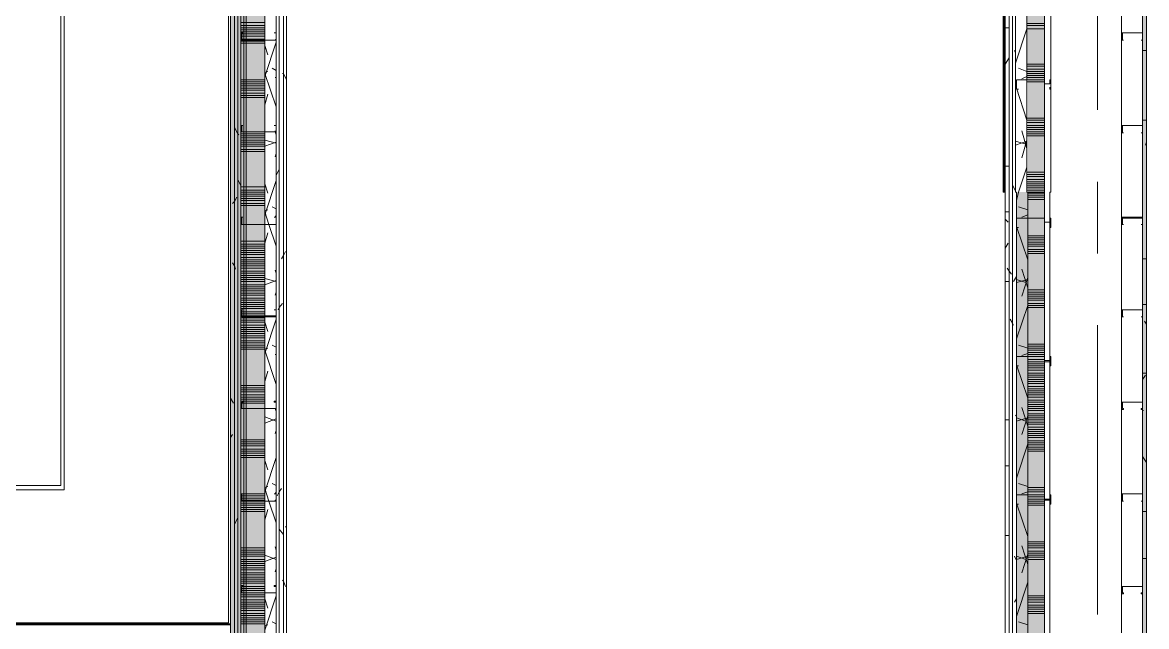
# Model space of a CAD drawing. Header units: metres. Extents: x 39 to 278, y -7 to 151.
# Drawn here: x 69.131 to 74.086, y 30.031 to 32.692 of the extents above; entities that cross this region are included whole.
import ezdxf

# ---------------------------------------------------------------- set-up
doc = ezdxf.new("R2010")
doc.units = ezdxf.units.M
doc.layers.add('HVAC - Ductos', color=5, linetype='Continuous', lineweight=50)
doc.layers.add('PDF_Geometry', color=7, linetype='Continuous', true_color=0xaaaaaa)
doc.layers.add('PDF_Solid Fills', color=7, linetype='Continuous', true_color=0xffffff)

msp = doc.modelspace()

# ---------------------------------------------------------------- hatches: boundary and pattern name
at = {"layer": 'PDF_Solid Fills', "lineweight": 0, "transparency": 33554559}
for points in [[(73.5636, 31.945), (73.6369, 31.945), (73.6369, 34.915), (73.559, 34.915), (73.559, 32.44), (73.5636, 32.44)], [(74.0677, 25.7482), (73.9761, 25.7482), (73.9761, 25.7299), (74.0861, 25.7299), (74.0861, 34.1908), (73.9807, 34.1908), (73.9807, 34.177), (74.0677, 34.177)], [(70.1215, 32.8571), (70.0939, 32.8571), (70.0939, 26.9124), (70.1994, 26.9124), (70.1994, 32.99), (70.0985, 32.99), (70.0939, 32.9854), (70.1215, 32.9808)], [(73.559, 28.1729), (73.5636, 31.945), (73.5131, 31.945), (73.5131, 27.9162), (73.5636, 27.9162), (73.5636, 28.1683)]]:
    msp.add_hatch(color=256, dxfattribs=at).paths.add_polyline_path(points)
h = msp.add_hatch(color=256, dxfattribs=at)
h.paths.add_polyline_path([(70.0481, 32.9808), (70.0665, 32.9808), (70.0665, 32.99), (70.0481, 32.99)])
h.paths.add_polyline_path([(70.0481, 26.9949), (70.0665, 26.9949), (70.0665, 32.825), (70.0481, 32.825)])
h = msp.add_hatch(color=256, dxfattribs=at)
h.paths.add_polyline_path([(70.0665, 32.9808), (70.0802, 32.9808), (70.0802, 32.99), (70.0665, 32.99)])
h.paths.add_polyline_path([(70.0802, 32.8387), (70.0665, 32.8387), (70.0665, 26.9811), (70.0802, 26.9811)])
h = msp.add_hatch(color=256, dxfattribs=at)
h.paths.add_polyline_path([(70.0939, 32.9808), (70.0939, 32.99), (70.0802, 32.99), (70.0802, 32.9808)])
h.paths.add_polyline_path([(70.0939, 32.8571), (70.0802, 32.8571), (70.0802, 26.9628), (70.0939, 26.9628)])
h = msp.add_hatch(color=256, dxfattribs=at)
h.paths.add_polyline_path([(73.5636, 28.1729), (73.6369, 28.1729), (73.6369, 31.945), (73.5636, 31.945)])
h.paths.add_polyline_path([(73.6369, 28.1683), (73.5636, 28.1683), (73.5636, 27.9162), (73.6369, 27.9162)])
h = msp.add_hatch(color=256, dxfattribs=at)
h.paths.add_polyline_path([(74.0677, 31.8304), (74.0677, 31.835), (73.9807, 31.835)])
h.paths.add_polyline_path([(73.9807, 31.8304), (73.9761, 31.8304), (73.9761, 31.8029)])

# ---------------------------------------------------------------- linework, layer by layer
at = {"layer": 'HVAC - Ductos', "lineweight": 0}
msp.add_lwpolyline([(69.3147, 35.0662), (69.4935, 35.0662), (69.3147, 35.0662), (69.2965, 35.0662), (69.2965, 35.0525), (69.2965, 35.0662), (69.3147, 35.0662), (69.3147, 32.8066), (69.2965, 32.8066), (69.2965, 34.9746), (69.2965, 35.0342), (69.2965, 34.9746), (69.2965, 32.8066), (69.3147, 32.8066), (69.4935, 32.8066), (70.0481, 32.8066), (70.0481, 27.0133), (70.0481, 29.9099), (65.0935, 29.9099), (70.0481, 29.9099), (70.0481, 27.0133), (70.0481, 29.9145), (70.0481, 27.0133), (69.4981, 27.0133)], dxfattribs=at)
at = {"layer": 'PDF_Geometry', "lineweight": 0}
for points in [[(73.6644, 34.8142), (73.6644, 34.8188), (73.6644, 35.0204), (73.6644, 35.0662), (70.0985, 35.0662), (69.4935, 35.0662), (69.2965, 35.0662), (69.0719, 35.0662), (69.0719, 34.9608), (69.2965, 34.9608), (69.2965, 32.8066), (69.4935, 32.8066), (70.0481, 32.8066), (70.0481, 27.0133)], [(73.6599, 35.0204), (73.6369, 35.0204), (73.6369, 34.915), (73.6369, 34.8188), (73.6369, 34.8142), (73.6369, 34.3008), (73.6369, 34.2092), (73.6369, 31.945), (73.6369, 31.8304), (73.6369, 31.2208), (73.6369, 30.6112), (73.6369, 30.0016), (73.6369, 29.392), (73.6369, 28.7825), (73.6369, 28.1729)], [(69.4935, 32.8066), (69.3147, 32.8066), (70.0481, 32.8066), (69.3147, 32.8066), (69.3147, 30.6341), (69.301, 30.6341), (65.8864, 30.6341), (65.8681, 30.6341), (65.8681, 34.31), (65.8681, 34.3237), (69.2965, 34.3237), (69.2965, 34.9608), (69.2965, 34.3237), (69.2965, 34.7958), (69.2965, 34.3237)], [(73.5086, 31.945), (73.5131, 31.945), (73.5086, 31.945), (73.5086, 34.8188), (73.5086, 34.8508), (73.5086, 34.8692), (70.2498, 34.8692), (70.2498, 34.8508), (70.2498, 34.8188), (70.2498, 34.2779), (70.2498, 34.8508), (70.2635, 34.8508), (70.2635, 32.99), (70.2498, 32.99), (70.1994, 32.99), (70.0939, 32.99), (70.0939, 26.9124)], [(73.4949, 25.1157), (73.4949, 27.9161), (73.4949, 31.945), (73.4949, 34.8188), (73.4949, 34.837), (73.4949, 34.8508), (70.2635, 34.8508), (70.2635, 34.837), (70.2635, 34.8188), (70.2635, 32.99), (70.2635, 26.8391), (70.2635, 26.8115), (70.2635, 25.1157)], [(73.4811, 25.1157), (73.4811, 27.9161), (73.4811, 31.945), (73.4811, 34.8188), (73.4811, 34.837), (70.2819, 34.837), (70.2819, 34.8188), (70.2819, 32.99), (70.2819, 26.8391), (70.2819, 26.8115), (70.2819, 25.1157)], [(70.2956, 26.8115), (70.2956, 32.99), (70.2956, 34.8188), (73.4627, 34.8188), (73.4627, 31.945), (73.4627, 27.9161)], [(71.7898, 34.8188), (70.3002, 34.8188), (70.3002, 32.99), (70.3002, 34.8188), (70.3002, 32.99), (70.3048, 32.99), (70.3094, 32.99), (70.3048, 32.99), (70.3002, 32.99), (70.2956, 32.99), (70.2956, 34.8188), (71.7898, 34.8188), (70.2956, 34.8188), (70.2956, 32.99), (70.2956, 26.8391)], [(73.4627, 25.1157), (73.4627, 27.9161), (73.4536, 27.9161), (73.4581, 27.9161), (73.4627, 27.9161), (73.4627, 31.945), (73.4627, 34.8188)], [(73.4581, 34.8188), (73.4581, 31.945), (73.4627, 31.945), (73.4536, 31.945), (73.4581, 31.945)], [(73.4536, 34.8096), (73.4536, 31.945)], [(73.4536, 34.8096), (73.4536, 31.945)], [(73.4627, 31.945), (73.4627, 34.8188), (73.4627, 31.945)], [(73.4627, 34.8188), (73.4627, 31.945)], [(69.2965, 34.31), (69.2965, 32.8066), (69.2965, 34.31), (69.2965, 32.8066), (69.2965, 34.31), (69.2965, 32.8066), (69.2965, 34.31), (69.2965, 32.8066), (69.2965, 34.31), (65.8864, 34.31), (65.8864, 30.6525), (69.301, 30.6525), (69.301, 32.8066), (69.2965, 32.8066), (69.301, 32.8066), (69.2965, 32.8066), (69.301, 32.8066), (69.2965, 32.8066), (69.301, 32.8066), (69.2965, 32.8066), (69.301, 32.8066)], [(73.9761, 26.1195), (73.9761, 25.7482), (73.9761, 25.7299), (74.0861, 25.7299), (74.0861, 34.1954), (73.9761, 34.1954), (73.9761, 34.1908), (73.9761, 34.1862)], [(73.9761, 34.1908), (74.0677, 34.1908), (74.0861, 34.1908), (74.0861, 25.7299), (74.0677, 25.7299), (73.9761, 25.7299), (74.0677, 25.7299)], [(73.9807, 34.177), (74.0677, 34.177), (74.0677, 25.7482), (73.9761, 25.7482)], [(73.8707, 33.5767), (73.8707, 32.3071)], [(73.559, 31.945), (73.5636, 31.945), (73.559, 31.945), (73.559, 32.44), (73.559, 33.0496)], [(73.6644, 32.44), (73.6644, 33.0129)], [(73.9761, 33.0175), (73.9761, 32.6416)], [(70.0481, 32.99), (70.0481, 27.0133), (70.0481, 32.99)], [(70.1215, 32.99), (70.1994, 32.99), (70.1994, 32.8158), (70.1994, 32.6141), (70.1994, 32.2108), (70.1994, 31.8029), (70.1994, 31.3995), (70.1994, 31.8029), (70.1994, 32.2108), (70.1994, 32.6141), (70.1994, 32.8158), (70.1994, 32.99), (70.2498, 32.99), (70.2498, 26.9674)], [(70.1994, 31.3995), (70.1994, 31.8029), (70.1994, 32.2108), (70.1994, 32.6141), (70.1994, 32.8158), (70.1994, 32.99)], [(70.2498, 32.99), (70.2498, 26.9674), (70.2498, 26.8391), (70.2498, 26.8115), (70.2498, 25.4182), (70.2498, 26.8115), (70.2635, 26.8115), (70.2635, 25.1157), (70.2498, 25.1157), (70.2498, 25.3815), (70.2498, 25.1157)], [(70.2956, 32.99), (70.2956, 26.8115), (70.2956, 32.99)], [(69.8052, 26.9628), (70.0481, 26.9628), (70.0802, 26.9628), (70.0939, 26.9628), (70.0939, 26.9124), (70.0939, 26.9628), (70.0939, 32.8571)], [(70.0985, 24.882), (69.4981, 24.882), (69.3285, 24.882), (69.3147, 24.882), (69.3147, 26.9949), (69.3285, 26.9949), (69.4981, 26.9949), (70.0481, 26.9949), (70.0665, 26.9949), (70.0665, 32.825)], [(70.0985, 24.9003), (69.4981, 24.9003), (69.3469, 24.9003), (69.3285, 24.9003), (69.3285, 26.9811), (69.3469, 26.9811), (69.4981, 26.9811), (70.0481, 26.9811), (70.0665, 26.9811), (70.0802, 26.9811), (70.0802, 32.8387)], [(70.0481, 30.0383), (70.0481, 32.8066), (70.0481, 30.0383)], [(70.0481, 32.8066), (70.0481, 30.0383)], [(70.0481, 30.0383), (70.0481, 32.8066), (70.0481, 30.0383)], [(70.0481, 32.8066), (70.0481, 30.0383)], [(70.1031, 32.6462), (70.1031, 32.6462)], [(70.2406, 32.6462), (70.2406, 32.6462)], [(73.9761, 32.6141), (73.9761, 32.2383)], [(73.6003, 32.44), (73.6049, 32.44)], [(73.6644, 27.5587), (73.6644, 27.9161), (73.6599, 27.9161), (73.6599, 31.945), (73.6644, 31.945), (73.6644, 32.3987)], [(70.0985, 32.2108), (70.0985, 32.2108)], [(70.1031, 32.2383), (70.1031, 32.2383)], [(70.2406, 32.2383), (70.2406, 32.2383)], [(73.9761, 32.2062), (73.9761, 31.8304)], [(73.8707, 31.9908), (73.8707, 31.6745)], [(73.4627, 31.945), (73.4627, 31.945)], [(73.5131, 31.945), (73.5131, 27.9161)], [(73.5636, 31.945), (73.5636, 31.8304), (73.5636, 31.2208), (73.5636, 30.6112), (73.5636, 30.0016), (73.5636, 29.392), (73.5636, 28.7825), (73.5636, 28.1729)], [(73.6369, 31.945), (73.6369, 31.945)], [(70.1031, 31.835), (70.1031, 31.835)], [(70.2406, 31.835), (70.2406, 31.835)], [(70.0985, 31.8029), (70.0985, 31.8029)], [(73.9761, 31.8029), (73.9761, 31.427)], [(70.1031, 31.427), (70.1031, 31.427)], [(70.2406, 31.427), (70.2406, 31.427)], [(70.0985, 31.3995), (70.0985, 31.3995)], [(70.1994, 29.7724), (70.1994, 30.1803), (70.1994, 30.5837), (70.1994, 30.9916), (70.1994, 31.3949)], [(70.1994, 29.7724), (70.1994, 30.1803), (70.1994, 30.5837), (70.1994, 30.9916), (70.1994, 31.3949), (70.1994, 30.9916), (70.1994, 30.5837), (70.1994, 30.1803), (70.1994, 29.7724)], [(73.9761, 31.3949), (73.9761, 31.0191)], [(73.8707, 31.3583), (73.8707, 30.0841)], [(70.0985, 30.9916), (70.0985, 30.9916)], [(73.9761, 30.9916), (73.9761, 30.6112)], [(70.1031, 30.6158), (70.1031, 30.6158)], [(70.2406, 30.6158), (70.2406, 30.6158)], [(73.6369, 30.5883), (73.6369, 30.5883)], [(73.6415, 30.5883), (73.6415, 30.5928)], [(73.6599, 30.6112), (73.6599, 30.6112)], [(73.9761, 30.5837), (73.9761, 30.2079)], [(70.0985, 30.1803), (70.0985, 30.1803)], [(73.9761, 30.1758), (73.9761, 29.7999)], [(65.0935, 30.0383), (70.0481, 30.0383), (65.0935, 30.0383)], [(70.0481, 30.0383), (65.0935, 30.0383), (70.0481, 30.0383)], [(70.0481, 30.0383), (65.0935, 30.0383)], [(65.0935, 30.0383), (70.0481, 30.0383)], [(65.0935, 30.0383), (70.0481, 30.0383), (65.0935, 30.0383)]]:
    msp.add_lwpolyline(points, dxfattribs=at)
for points in [[(70.0665, 32.99), (70.0481, 32.99), (70.0481, 26.9949), (70.0665, 26.9949)], [(70.0802, 32.99), (70.0665, 32.99), (70.0665, 26.9811), (70.0802, 26.9811)], [(70.0939, 32.99), (70.0802, 32.99), (70.0802, 26.9628), (70.0939, 26.9628)], [(70.2635, 32.99), (70.2498, 32.99), (70.2498, 26.9674), (70.2498, 26.8115), (70.2635, 26.8115)], [(70.2819, 32.99), (70.2635, 32.99), (70.2635, 26.8115), (70.2819, 26.8115)], [(70.2956, 32.99), (70.2819, 32.99), (70.2819, 26.8115), (70.2956, 26.8115)], [(70.0389, 30.0474), (70.0389, 32.7974)], [(70.0389, 30.0474), (70.0389, 32.7974)], [(70.0481, 32.66), (70.0481, 30.0428), (65.0935, 30.0428), (70.0481, 30.0428)], [(70.2498, 32.6187), (70.2498, 32.6141), (70.2452, 32.6141), (70.0985, 32.6141), (70.0939, 32.6187), (70.0939, 32.6462), (70.1031, 32.6462), (70.0985, 32.6462), (70.0985, 32.6187), (70.0985, 32.6141), (70.2452, 32.6141), (70.2498, 32.6187), (70.2498, 32.6462)], [(70.2406, 32.6462), (70.2498, 32.6462)], [(74.0677, 32.6141), (74.0677, 32.6416), (74.0677, 32.6462), (73.9807, 32.6462), (73.9761, 32.6462), (73.9761, 32.6416), (73.9761, 32.6141), (73.9853, 32.6141), (73.9807, 32.6141), (73.9807, 32.6416), (73.9807, 32.6462), (74.0677, 32.6462), (74.0677, 32.6416), (74.0677, 32.6141), (74.0632, 32.6141)], [(73.6369, 32.3987), (73.6369, 32.4216), (73.6599, 32.4216), (73.6599, 32.44), (73.6644, 32.44), (73.6644, 32.3987), (73.6599, 32.3987), (73.6599, 32.4079), (73.6599, 32.3987), (73.6644, 32.3987), (73.6644, 32.44), (73.6599, 32.44), (73.6599, 32.4216), (73.6369, 32.4216), (73.6369, 32.44), (73.5131, 32.44), (73.5131, 32.4033), (73.5131, 32.3987), (73.5223, 32.3987), (73.5131, 32.3987), (73.5131, 32.4033), (73.5131, 32.44), (73.6369, 32.44)], [(70.2498, 32.2108), (70.2452, 32.2108), (70.0985, 32.2108), (70.0939, 32.2108), (70.0939, 32.2383), (70.1031, 32.2383), (70.0985, 32.2383), (70.0985, 32.2108), (70.2452, 32.2108), (70.2498, 32.2108), (70.2498, 32.2383)], [(70.2406, 32.2383), (70.2498, 32.2383)], [(74.0677, 32.2062), (74.0677, 32.2383), (73.9807, 32.2383), (73.9761, 32.2383), (73.9761, 32.2062), (73.9853, 32.2062), (73.9807, 32.2062), (73.9807, 32.2383), (74.0677, 32.2383), (74.0677, 32.2062), (74.0632, 32.2062)], [(70.2498, 31.8029), (70.2452, 31.8029), (70.0985, 31.8029), (70.0939, 31.8029), (70.0939, 31.835), (70.1031, 31.835), (70.0985, 31.835), (70.0985, 31.8029), (70.2452, 31.8029), (70.2498, 31.8029), (70.2498, 31.835)], [(70.2406, 31.835), (70.2498, 31.835)], [(73.6369, 31.7891), (73.6369, 31.812), (73.6599, 31.812), (73.6599, 31.8304), (73.6644, 31.8304), (73.6644, 31.7891), (73.6599, 31.7891), (73.6599, 31.7937), (73.6599, 31.7891), (73.6644, 31.7891), (73.6644, 31.8304), (73.6599, 31.8304), (73.6599, 31.812), (73.6369, 31.812), (73.6369, 31.8304), (73.5131, 31.8304), (73.5131, 31.7891), (73.5223, 31.7891), (73.5131, 31.7891), (73.5131, 31.8304), (73.6369, 31.8304)], [(74.0677, 31.8029), (74.0677, 31.8304), (74.0677, 31.835), (73.9807, 31.835), (73.9761, 31.8304), (73.9761, 31.8029), (73.9853, 31.8029), (73.9807, 31.8029), (73.9807, 31.8304), (74.0677, 31.8304), (74.0677, 31.8029), (74.0632, 31.8029)], [(70.2498, 31.3995), (70.2452, 31.3949), (70.0985, 31.3949), (70.0985, 31.3995), (70.0939, 31.3995), (70.0939, 31.427), (70.1031, 31.427), (70.0985, 31.427), (70.0985, 31.3995), (70.2452, 31.3995), (70.2498, 31.3995), (70.2498, 31.427)], [(70.2406, 31.427), (70.2498, 31.427)], [(74.0677, 31.3949), (74.0677, 31.427), (73.9807, 31.427), (73.9761, 31.427), (73.9761, 31.3949), (73.9853, 31.3949), (73.9807, 31.3949), (73.9807, 31.427), (74.0677, 31.427), (74.0677, 31.3949), (74.0632, 31.3949)], [(73.6369, 31.1795), (73.6369, 31.1979), (73.6599, 31.1979), (73.6599, 31.2025), (73.6599, 31.2208), (73.6644, 31.2208), (73.6644, 31.1795), (73.6599, 31.1795), (73.6599, 31.1841), (73.6599, 31.1795), (73.6644, 31.1795), (73.6644, 31.2208), (73.6599, 31.2208), (73.6599, 31.2025), (73.6369, 31.2025), (73.6369, 31.2208), (73.5131, 31.2208), (73.5131, 31.1795), (73.5223, 31.1795), (73.5131, 31.1795), (73.5131, 31.2208), (73.6369, 31.2208)], [(70.2498, 30.9916), (70.2452, 30.9916), (70.0985, 30.9916), (70.0939, 30.9916), (70.0939, 31.0237), (70.1031, 31.0237), (70.1031, 31.0191), (70.0985, 31.0191), (70.0985, 30.9916), (70.2452, 30.9916), (70.2498, 30.9916), (70.2498, 31.0191), (70.2406, 31.0191), (70.2406, 31.0237), (70.2498, 31.0237)], [(74.0677, 30.987), (74.0677, 31.0191), (73.9807, 31.0191), (73.9761, 31.0191), (73.9761, 30.987), (73.9853, 30.987), (73.9853, 30.9916), (73.9807, 30.9916), (73.9807, 31.0191), (74.0677, 31.0191), (74.0677, 30.9916), (74.0632, 30.9916), (74.0632, 30.987)], [(70.2498, 30.5883), (70.2498, 30.5837), (70.2452, 30.5837), (70.0985, 30.5837), (70.0939, 30.5883), (70.0939, 30.6158), (70.1031, 30.6158), (70.0985, 30.6158), (70.0985, 30.5883), (70.0985, 30.5837), (70.2452, 30.5837), (70.2452, 30.5883), (70.2498, 30.5883), (70.2498, 30.6158)], [(70.2406, 30.6158), (70.2498, 30.6158)], [(73.6369, 30.5699), (73.6369, 30.5883), (73.6599, 30.5883), (73.6599, 30.5928), (73.6599, 30.6066), (73.6599, 30.6112), (73.6644, 30.6066), (73.6644, 30.5699), (73.6599, 30.5699), (73.6599, 30.5745), (73.6599, 30.5699), (73.6644, 30.5699), (73.6644, 30.6112), (73.6599, 30.6112), (73.6599, 30.5928), (73.6369, 30.5928), (73.6369, 30.6112), (73.5131, 30.6112), (73.5131, 30.5699), (73.5223, 30.5699), (73.5131, 30.5699), (73.5131, 30.6112), (73.6369, 30.6112)], [(74.0677, 30.5837), (74.0677, 30.6112), (74.0677, 30.6158), (73.9807, 30.6158), (73.9761, 30.6158), (73.9761, 30.6112), (73.9761, 30.5837), (73.9853, 30.5837), (73.9807, 30.5837), (73.9807, 30.6112), (73.9807, 30.6158), (74.0677, 30.6158), (74.0677, 30.6112), (74.0677, 30.5837), (74.0632, 30.5837)], [(70.2498, 30.1803), (70.2452, 30.1803), (70.0985, 30.1803), (70.0939, 30.1803), (70.0939, 30.2124), (70.1031, 30.2124), (70.1031, 30.2079), (70.0985, 30.2079), (70.0985, 30.1803), (70.2452, 30.1803), (70.2498, 30.1803), (70.2498, 30.2079), (70.2406, 30.2079), (70.2406, 30.2124), (70.2498, 30.2124)], [(74.0677, 30.1758), (74.0677, 30.2079), (73.9807, 30.2079), (73.9761, 30.2079), (73.9761, 30.1758), (73.9853, 30.1758), (73.9853, 30.1803), (73.9807, 30.1803), (73.9807, 30.2079), (74.0677, 30.2079), (74.0677, 30.1803), (74.0632, 30.1803), (74.0632, 30.1758)], [(70.0481, 30.0383), (65.0935, 30.0383)], [(65.1026, 30.0474), (70.0389, 30.0474)], [(65.1026, 30.0474), (70.0389, 30.0474)]]:
    msp.add_lwpolyline(points, close=True, dxfattribs=at)
at = {"layer": 'PDF_Geometry', "color": 254, "lineweight": 0, "true_color": 0xd4d4d4}
for points in [[(70.1077, 31.3995), (70.1077, 31.8029), (70.1077, 32.2108), (70.1077, 32.6141), (70.1077, 32.8158), (70.1077, 32.99)], [(70.1169, 31.3995), (70.1169, 31.8029), (70.1169, 32.2108), (70.1169, 32.6141), (70.1169, 32.8158), (70.1169, 32.99)], [(70.1994, 32.692), (70.0939, 32.692)], [(70.1994, 32.6783), (70.0939, 32.6783)], [(70.1994, 32.6691), (70.0939, 32.6691)], [(70.1994, 32.66), (70.0939, 32.66)], [(73.559, 32.6874), (73.6369, 32.6874)], [(73.559, 32.6783), (73.6369, 32.6783)], [(73.559, 32.6646), (73.6369, 32.6646)], [(70.1994, 32.6508), (70.0939, 32.6508)], [(70.1994, 32.6095), (70.0939, 32.6095)], [(70.1994, 32.6416), (70.0985, 32.6416)], [(70.1994, 32.6325), (70.0985, 32.6325)], [(70.1994, 32.6187), (70.0985, 32.6187)], [(73.559, 32.5087), (73.6369, 32.5087)], [(73.559, 32.4995), (73.6369, 32.4995)], [(73.559, 32.4858), (73.6369, 32.4858)], [(73.559, 32.4767), (73.6369, 32.4767)], [(73.559, 32.4675), (73.6369, 32.4675)], [(73.559, 32.4583), (73.6369, 32.4583)], [(70.1994, 32.44), (70.0939, 32.44)], [(70.1994, 32.4308), (70.0939, 32.4308)], [(70.1994, 32.4216), (70.0939, 32.4216)], [(70.1994, 32.4124), (70.0939, 32.4124)], [(73.559, 32.4491), (73.6369, 32.4491)], [(73.559, 32.44), (73.6369, 32.44)], [(73.559, 32.4308), (73.6369, 32.4308)], [(70.1994, 32.4033), (70.0939, 32.4033)], [(70.1994, 32.3941), (70.0939, 32.3941)], [(70.1994, 32.3804), (70.0939, 32.3804)], [(70.1994, 32.3712), (70.0939, 32.3712)], [(70.1994, 32.362), (70.0939, 32.362)], [(73.559, 32.2704), (73.6369, 32.2704)], [(73.559, 32.2612), (73.6369, 32.2612)], [(73.559, 32.252), (73.6369, 32.252)], [(73.559, 32.2383), (73.6369, 32.2383)], [(73.559, 32.2291), (73.6369, 32.2291)], [(73.559, 32.22), (73.6369, 32.22)], [(73.559, 32.2108), (73.6369, 32.2108)], [(70.1994, 32.2017), (70.0939, 32.2017)], [(70.1994, 32.1925), (70.0939, 32.1925)], [(70.1994, 32.1833), (70.0939, 32.1833)], [(70.1994, 32.1741), (70.0939, 32.1741)], [(70.1994, 32.165), (70.0939, 32.165)], [(70.1994, 32.1558), (70.0939, 32.1558)], [(73.559, 32.2017), (73.6369, 32.2017)], [(73.559, 32.1925), (73.6369, 32.1925)], [(70.1994, 32.1466), (70.0939, 32.1466)], [(70.1994, 32.1329), (70.0939, 32.1329)], [(70.1994, 32.1237), (70.0939, 32.1237)], [(73.559, 32.0229), (73.6369, 32.0229)], [(73.559, 32.0137), (73.6369, 32.0137)], [(70.1994, 31.9678), (70.0939, 31.9678)], [(73.559, 32), (73.6369, 32)], [(73.559, 31.9908), (73.6369, 31.9908)], [(73.559, 31.9816), (73.6369, 31.9816)], [(73.559, 31.9724), (73.6369, 31.9724)], [(73.559, 31.9633), (73.6369, 31.9633)], [(70.1994, 31.9541), (70.0939, 31.9541)], [(70.1994, 31.945), (70.0939, 31.945)], [(70.1994, 31.9358), (70.0939, 31.9358)], [(70.1994, 31.9267), (70.0939, 31.9267)], [(70.1994, 31.9175), (70.0939, 31.9175)], [(70.1994, 31.9083), (70.0939, 31.9083)], [(73.559, 31.9541), (73.6369, 31.9541)], [(73.5636, 31.945), (73.6369, 31.945)], [(73.5636, 31.9404), (73.6369, 31.9404)], [(73.5636, 31.9312), (73.6369, 31.9312)], [(73.5636, 31.9221), (73.6369, 31.9221)], [(73.5636, 31.9129), (73.6369, 31.9129)], [(70.1994, 31.8945), (70.0939, 31.8945)], [(70.1994, 31.8854), (70.0939, 31.8854)], [(70.1994, 31.7295), (70.0939, 31.7295)], [(70.1994, 31.7158), (70.0939, 31.7158)], [(73.5636, 31.7525), (73.6369, 31.7525)], [(73.5636, 31.7433), (73.6369, 31.7433)], [(73.5636, 31.7341), (73.6369, 31.7341)], [(73.5636, 31.725), (73.6369, 31.725)], [(73.5636, 31.7158), (73.6369, 31.7158)], [(70.1994, 31.7066), (70.0939, 31.7066)], [(70.1994, 31.6974), (70.0939, 31.6974)], [(70.1994, 31.6883), (70.0939, 31.6883)], [(70.1994, 31.6791), (70.0939, 31.6791)], [(70.1994, 31.6699), (70.0939, 31.6699)], [(73.5636, 31.7066), (73.6369, 31.7066)], [(73.5636, 31.6928), (73.6369, 31.6928)], [(73.5636, 31.6837), (73.6369, 31.6837)], [(73.5636, 31.6745), (73.6369, 31.6745)], [(70.1994, 31.6562), (70.0939, 31.6562)], [(70.1994, 31.6471), (70.0939, 31.6471)], [(70.1994, 31.6379), (70.0939, 31.6379)], [(70.1994, 31.6287), (70.0939, 31.6287)], [(70.1994, 31.6195), (70.0939, 31.6195)], [(70.1994, 31.6104), (70.0939, 31.6104)], [(70.1994, 31.5966), (70.0939, 31.5966)], [(70.1994, 31.5874), (70.0939, 31.5874)], [(70.1994, 31.5783), (70.0939, 31.5783)], [(70.1994, 31.5691), (70.0939, 31.5691)], [(70.1994, 31.5599), (70.0939, 31.5599)], [(70.1994, 31.5508), (70.0939, 31.5508)], [(70.1994, 31.537), (70.0939, 31.537)], [(70.1994, 31.5279), (70.0939, 31.5279)], [(70.1994, 31.5187), (70.0939, 31.5187)], [(73.5636, 31.5141), (73.6369, 31.5141)], [(70.1994, 31.5095), (70.0939, 31.5095)], [(70.1994, 31.5004), (70.0939, 31.5004)], [(70.1994, 31.4912), (70.0939, 31.4912)], [(70.1994, 31.4775), (70.0939, 31.4775)], [(70.1994, 31.4683), (70.0939, 31.4683)], [(73.5636, 31.5049), (73.6369, 31.5049)], [(73.5636, 31.4958), (73.6369, 31.4958)], [(73.5636, 31.4866), (73.6369, 31.4866)], [(73.5636, 31.4775), (73.6369, 31.4775)], [(73.5636, 31.4683), (73.6369, 31.4683)], [(70.1994, 31.4591), (70.0939, 31.4591)], [(70.1994, 31.4499), (70.0939, 31.4499)], [(70.1994, 31.4408), (70.0939, 31.4408)], [(70.1994, 31.4316), (70.0939, 31.4316)], [(70.1994, 31.4178), (70.0985, 31.4178)], [(73.5636, 31.4545), (73.6369, 31.4545)], [(73.5636, 31.4454), (73.6369, 31.4454)], [(73.5636, 31.4362), (73.6369, 31.4362)], [(70.1994, 31.3904), (70.0939, 31.3904)], [(70.1994, 31.3812), (70.0939, 31.3812)], [(70.1994, 31.3721), (70.0939, 31.3721)], [(70.1994, 31.4087), (70.0985, 31.4087)], [(70.1994, 31.3995), (70.0985, 31.3995)], [(70.1077, 29.3691), (70.1077, 29.7724), (70.1077, 30.1803), (70.1077, 30.5837), (70.1077, 30.9916), (70.1077, 31.3949)], [(70.1169, 29.3691), (70.1169, 29.7724), (70.1169, 30.1803), (70.1169, 30.5837), (70.1169, 30.9916), (70.1169, 31.3949)], [(70.1994, 31.3583), (70.0939, 31.3583)], [(70.1994, 31.3491), (70.0939, 31.3491)], [(70.1994, 31.3399), (70.0939, 31.3399)], [(70.1994, 31.3308), (70.0939, 31.3308)], [(70.1994, 31.3216), (70.0939, 31.3216)], [(70.1994, 31.3124), (70.0939, 31.3124)], [(70.1994, 31.3033), (70.0939, 31.3033)], [(70.1994, 31.2895), (70.0939, 31.2895)], [(70.1994, 31.2804), (70.0939, 31.2804)], [(70.1994, 31.2712), (70.0939, 31.2712)], [(73.5636, 31.2666), (73.6369, 31.2666)], [(70.1994, 31.262), (70.0939, 31.262)], [(73.5636, 31.2575), (73.6369, 31.2575)], [(73.5636, 31.2483), (73.6369, 31.2483)], [(73.5636, 31.2391), (73.6369, 31.2391)], [(73.5636, 31.2299), (73.6369, 31.2299)], [(73.5636, 31.2208), (73.6369, 31.2208)], [(73.5636, 31.2071), (73.6369, 31.2071)], [(73.5636, 31.1979), (73.6369, 31.1979)], [(73.5636, 31.1887), (73.6369, 31.1887)], [(73.5636, 31.1795), (73.6369, 31.1795)], [(73.5636, 31.1704), (73.6369, 31.1704)], [(73.5636, 31.1612), (73.6369, 31.1612)], [(73.5636, 31.1474), (73.6369, 31.1474)], [(73.5636, 31.1383), (73.6369, 31.1383)], [(73.5636, 31.1291), (73.6369, 31.1291)], [(73.5636, 31.1199), (73.6369, 31.1199)], [(70.1994, 31.0925), (70.0939, 31.0925)], [(70.1994, 31.0833), (70.0939, 31.0833)], [(70.1994, 31.0741), (70.0939, 31.0741)], [(73.5636, 31.1108), (73.6369, 31.1108)], [(73.5636, 31.1017), (73.6369, 31.1017)], [(73.5636, 31.0879), (73.6369, 31.0879)], [(73.5636, 31.0787), (73.6369, 31.0787)], [(73.5636, 31.0695), (73.6369, 31.0695)], [(70.1994, 31.0649), (70.0939, 31.0649)], [(70.1994, 31.0512), (70.0939, 31.0512)], [(70.1994, 31.042), (70.0939, 31.042)], [(70.1994, 31.0329), (70.0939, 31.0329)], [(70.1994, 31.0237), (70.0939, 31.0237)], [(73.5636, 31.0604), (73.6369, 31.0604)], [(73.5636, 31.0512), (73.6369, 31.0512)], [(73.5636, 31.042), (73.6369, 31.042)], [(73.5636, 31.0283), (73.6369, 31.0283)], [(73.5636, 31.0191), (73.6369, 31.0191)], [(70.1994, 31.0145), (70.0985, 31.0145)], [(73.5636, 31.0099), (73.6369, 31.0099)], [(73.5636, 31.0008), (73.6369, 31.0008)], [(73.5636, 30.9916), (73.6369, 30.9916)], [(73.5636, 30.9825), (73.6369, 30.9825)], [(73.5636, 30.9687), (73.6369, 30.9687)], [(73.5636, 30.9595), (73.6369, 30.9595)], [(73.5636, 30.9504), (73.6369, 30.9504)], [(73.5636, 30.9412), (73.6369, 30.9412)], [(73.5636, 30.9321), (73.6369, 30.9321)], [(73.5636, 30.9229), (73.6369, 30.9229)], [(73.5636, 30.9091), (73.6369, 30.9091)], [(73.5636, 30.8999), (73.6369, 30.8999)], [(73.5636, 30.8908), (73.6369, 30.8908)], [(73.5636, 30.8816), (73.6369, 30.8816)], [(73.5636, 30.8724), (73.6369, 30.8724)], [(70.1994, 30.8541), (70.0939, 30.8541)], [(70.1994, 30.8449), (70.0939, 30.8449)], [(70.1994, 30.8358), (70.0939, 30.8358)], [(70.1994, 30.8267), (70.0939, 30.8267)], [(73.5636, 30.8633), (73.6369, 30.8633)], [(73.5636, 30.8495), (73.6369, 30.8495)], [(73.5636, 30.8404), (73.6369, 30.8404)], [(73.5636, 30.8312), (73.6369, 30.8312)], [(73.5636, 30.8221), (73.6369, 30.8221)], [(70.1994, 30.8129), (70.0939, 30.8129)], [(70.1994, 30.8037), (70.0939, 30.8037)], [(70.1994, 30.7945), (70.0939, 30.7945)], [(70.1994, 30.7854), (70.0939, 30.7854)], [(70.1994, 30.7762), (70.0939, 30.7762)], [(73.5636, 30.8129), (73.6369, 30.8129)], [(73.5636, 30.8037), (73.6369, 30.8037)], [(73.5636, 30.6433), (73.6369, 30.6433)], [(73.5636, 30.6341), (73.6369, 30.6341)], [(73.5636, 30.6249), (73.6369, 30.6249)], [(70.1994, 30.6158), (70.0939, 30.6158)], [(70.1994, 30.5883), (70.0939, 30.5883)], [(70.1994, 30.5745), (70.0939, 30.5745)], [(70.1994, 30.6066), (70.0985, 30.6066)], [(70.1994, 30.5974), (70.0985, 30.5974)], [(73.5636, 30.6112), (73.6369, 30.6112)], [(73.5636, 30.602), (73.6369, 30.602)], [(73.5636, 30.5928), (73.6369, 30.5928)], [(73.5636, 30.5837), (73.6369, 30.5837)], [(73.5636, 30.5745), (73.6369, 30.5745)], [(70.1994, 30.5653), (70.0939, 30.5653)], [(70.1994, 30.5562), (70.0939, 30.5562)], [(70.1994, 30.5471), (70.0939, 30.5471)], [(70.1994, 30.5379), (70.0939, 30.5379)], [(73.5636, 30.5653), (73.6369, 30.5653)], [(70.1994, 30.3775), (70.0939, 30.3775)], [(73.5636, 30.4049), (73.6369, 30.4049)], [(73.5636, 30.3958), (73.6369, 30.3958)], [(73.5636, 30.3866), (73.6369, 30.3866)], [(73.5636, 30.3775), (73.6369, 30.3775)], [(70.1994, 30.3683), (70.0939, 30.3683)], [(70.1994, 30.3591), (70.0939, 30.3591)], [(70.1994, 30.3499), (70.0939, 30.3499)], [(70.1994, 30.3408), (70.0939, 30.3408)], [(70.1994, 30.327), (70.0939, 30.327)], [(73.5636, 30.3637), (73.6369, 30.3637)], [(73.5636, 30.3545), (73.6369, 30.3545)], [(73.5636, 30.3453), (73.6369, 30.3453)], [(73.5636, 30.3362), (73.6369, 30.3362)], [(73.5636, 30.327), (73.6369, 30.327)], [(70.1994, 30.3178), (70.0939, 30.3178)], [(70.1994, 30.3087), (70.0939, 30.3087)], [(70.1994, 30.2995), (70.0939, 30.2995)], [(70.1994, 30.2903), (70.0939, 30.2903)], [(70.1994, 30.2812), (70.0939, 30.2812)], [(70.1994, 30.2675), (70.0939, 30.2675)], [(70.1994, 30.2583), (70.0939, 30.2583)], [(70.1994, 30.2491), (70.0939, 30.2491)], [(70.1994, 30.2399), (70.0939, 30.2399)], [(70.1994, 30.2308), (70.0939, 30.2308)], [(70.1994, 30.2216), (70.0939, 30.2216)], [(70.1994, 30.1803), (70.0939, 30.1803)], [(70.1994, 30.2079), (70.0985, 30.2079)], [(70.1994, 30.1987), (70.0985, 30.1987)], [(70.1994, 30.1895), (70.0985, 30.1895)], [(70.1994, 30.1712), (70.0939, 30.1712)], [(70.1994, 30.162), (70.0939, 30.162)], [(70.1994, 30.1483), (70.0939, 30.1483)], [(70.1994, 30.1391), (70.0939, 30.1391)], [(70.1994, 30.1299), (70.0939, 30.1299)], [(73.5636, 30.1666), (73.6369, 30.1666)], [(73.5636, 30.1575), (73.6369, 30.1575)], [(73.5636, 30.1483), (73.6369, 30.1483)], [(73.5636, 30.1391), (73.6369, 30.1391)], [(73.5636, 30.1253), (73.6369, 30.1253)], [(70.1994, 30.1208), (70.0939, 30.1208)], [(70.1994, 30.1116), (70.0939, 30.1116)], [(70.1994, 30.1025), (70.0939, 30.1025)], [(70.1994, 30.0887), (70.0939, 30.0887)], [(70.1994, 30.0795), (70.0939, 30.0795)], [(73.5636, 30.1162), (73.6369, 30.1162)], [(73.5636, 30.1071), (73.6369, 30.1071)], [(73.5636, 30.0979), (73.6369, 30.0979)], [(73.5636, 30.0887), (73.6369, 30.0887)], [(70.1994, 30.0703), (70.0939, 30.0703)], [(70.1994, 30.0612), (70.0939, 30.0612)], [(70.1994, 30.052), (70.0939, 30.052)], [(70.1994, 30.0428), (70.0939, 30.0428)]]:
    msp.add_lwpolyline(points, dxfattribs=at)
at = {"layer": 'PDF_Geometry', "color": 254, "lineweight": 0, "true_color": 0xeaeaea}
for points in [[(73.4627, 32.6691), (73.4811, 32.6691)], [(73.4811, 32.6691), (73.4811, 32.6691)], [(73.5086, 32.5591), (73.504, 32.5683)], [(73.4811, 32.5362), (73.4627, 32.5087)], [(73.4811, 32.5362), (73.4811, 32.5362)], [(73.4627, 32.0595), (73.4811, 32.0595)], [(73.4811, 32.0595), (73.4811, 32.0595)], [(70.0802, 32), (70.0802, 32)], [(70.0802, 32), (70.0802, 32)], [(73.5086, 31.9495), (73.4949, 31.977)], [(73.4627, 31.8579), (73.4811, 31.8579)], [(73.4765, 31.812), (73.4627, 31.8258)], [(73.4811, 31.8579), (73.4811, 31.8579)], [(70.0939, 31.7571), (70.0939, 31.7571)], [(70.0939, 31.7571), (70.0939, 31.7571)], [(73.4765, 31.7204), (73.4627, 31.6974)], [(70.2498, 31.7066), (70.2498, 31.7066)], [(70.2498, 31.7066), (70.2498, 31.7066)], [(73.4903, 31.5829), (73.4811, 31.5966), (73.4719, 31.6104)], [(73.5131, 31.5737), (73.4994, 31.5508)], [(73.4627, 31.5508), (73.4811, 31.5508)], [(73.4811, 31.5508), (73.4811, 31.5508)], [(73.4994, 31.3583), (73.4949, 31.3675), (73.4857, 31.3858)], [(73.4627, 30.9412), (73.4811, 30.9412)], [(73.4811, 30.9412), (73.4811, 30.9412)], [(73.5131, 30.9641), (73.5086, 30.9595)], [(73.4627, 30.7395), (73.4811, 30.7395)], [(73.4811, 30.7395), (73.4811, 30.7395)], [(70.0802, 30.5103), (70.0802, 30.5103)], [(70.0802, 30.5103), (70.0802, 30.5103)], [(73.4627, 30.4325), (73.4811, 30.4325)], [(73.4811, 30.4325), (73.4811, 30.4325)], [(73.5131, 30.3224), (73.504, 30.3408)], [(73.5131, 30.1529), (73.504, 30.1391)]]:
    msp.add_lwpolyline(points, dxfattribs=at)
at = {"layer": 'PDF_Geometry', "color": 254, "lineweight": 0, "true_color": 0xdddddd}
for points in [[(73.5086, 32.5133), (73.559, 32.6646)], [(73.559, 32.4767), (73.5223, 32.4904)], [(73.5361, 32.4445), (73.559, 32.4537)], [(73.5131, 32.4079), (73.5086, 32.4079)], [(73.559, 32.2612), (73.5131, 32.4033)], [(73.559, 32.1374), (73.5361, 32.2154)], [(73.5544, 32.1558), (73.5086, 32.1695)], [(73.5086, 32.1512), (73.559, 32.1695)], [(73.5361, 32.0962), (73.559, 32.1741)], [(73.5131, 31.9083), (73.5223, 31.945), (73.559, 32.055)], [(73.5636, 31.867), (73.5223, 31.8808)], [(70.1994, 31.8487), (70.1994, 31.8487)], [(70.1994, 31.8487), (70.1994, 31.8487)], [(73.5361, 31.835), (73.5636, 31.8441)], [(73.5636, 31.6471), (73.5131, 31.7937)], [(73.5636, 31.5233), (73.5361, 31.6058)], [(73.5361, 31.4866), (73.5636, 31.5691)], [(73.5544, 31.5462), (73.5131, 31.5599)], [(73.5131, 31.5462), (73.5636, 31.5599)], [(73.5131, 31.2987), (73.5636, 31.4454)], [(73.5636, 31.2575), (73.5223, 31.2712)], [(70.1994, 31.2391), (70.1994, 31.2391)], [(70.1994, 31.2391), (70.1994, 31.2391)], [(73.5361, 31.2254), (73.5636, 31.2345)], [(73.5636, 31.0374), (73.5131, 31.1841)], [(73.5636, 30.9137), (73.5361, 30.9962)], [(73.5544, 30.9366), (73.5131, 30.9504)], [(73.5131, 30.9366), (73.5636, 30.9504)], [(73.5361, 30.877), (73.5636, 30.9595)], [(73.5131, 30.6845), (73.5636, 30.8358)], [(70.1994, 30.6295), (70.1994, 30.6295)], [(70.1994, 30.6295), (70.1994, 30.6295)], [(73.5636, 30.6479), (73.5223, 30.6616)], [(73.5361, 30.6158), (73.5636, 30.6249)], [(73.5636, 30.4279), (73.5131, 30.5745)], [(73.5636, 30.3041), (73.5361, 30.3866)], [(73.5544, 30.327), (73.5131, 30.3408)], [(73.5131, 30.327), (73.5636, 30.3408)], [(73.5361, 30.2675), (73.5636, 30.3499)], [(73.5131, 30.0749), (73.5636, 30.2262)], [(73.5636, 30.0383), (73.5223, 30.052)]]:
    msp.add_lwpolyline(points, dxfattribs=at)
at = {"layer": 'PDF_Geometry', "color": 254, "lineweight": 0, "true_color": 0xd2d2d2}
for points in [[(70.1352, 32.6141), (70.1352, 32.6141)], [(70.2315, 32.2108), (70.2315, 32.2108)], [(70.2498, 32.2245), (70.2498, 32.2245)], [(73.9761, 31.812), (73.9807, 31.812)], [(73.999, 31.8304), (73.999, 31.835)], [(74.0677, 31.3995), (74.0677, 31.3995)], [(74.0677, 31.3949), (74.0677, 31.3949)], [(74.0677, 31.0191), (74.0677, 31.0191)], [(70.1398, 30.9916), (70.1398, 30.9916)], [(70.1169, 30.5837), (70.1169, 30.5837)], [(70.2361, 30.5837), (70.2406, 30.5837)], [(70.2498, 30.5928), (70.2498, 30.5974)], [(70.2131, 30.1803), (70.2131, 30.1803)], [(70.2452, 30.2079), (70.2452, 30.2124)]]:
    msp.add_lwpolyline(points, dxfattribs=at)
at = {"layer": 'PDF_Geometry', "color": 254, "lineweight": 0, "true_color": 0xdddddd}
for points in [[(70.2498, 32.605), (70.1994, 32.4537)], [(70.1994, 32.5912), (70.2131, 32.55)], [(70.2131, 32.4767), (70.1994, 32.4721)], [(70.1994, 32.4675), (70.2498, 32.3208)], [(70.1994, 32.4583), (70.204, 32.4583)], [(70.2315, 32.4904), (70.2498, 32.4812)], [(70.2498, 32.4491), (70.2452, 32.4491)], [(70.2131, 32.3758), (70.1994, 32.33)], [(70.2452, 32.2154), (70.2452, 32.2108), (70.2498, 32.1971), (70.2452, 32.2108)], [(70.1994, 32.1741), (70.2498, 32.1604)], [(70.2498, 32.165), (70.1994, 32.1466)], [(70.2498, 32.1145), (70.2452, 32.1008)], [(70.2498, 31.9954), (70.1994, 31.8441)], [(70.1994, 31.9816), (70.2131, 31.9404)], [(70.2131, 31.867), (70.1994, 31.8624)], [(70.2315, 31.8808), (70.2498, 31.8716)], [(70.1994, 31.8579), (70.2177, 31.8029), (70.2498, 31.7066), (70.2177, 31.8029)], [(70.2498, 31.8395), (70.2452, 31.8395)], [(70.2131, 31.7662), (70.1994, 31.7204)], [(70.1994, 31.5645), (70.2498, 31.5508)], [(70.2452, 31.6012), (70.2498, 31.5874)], [(70.2498, 31.5554), (70.1994, 31.537)], [(70.2498, 31.5049), (70.2452, 31.4912)], [(70.2498, 31.3858), (70.1994, 31.2345)], [(70.1994, 31.3721), (70.2131, 31.3308)], [(70.2315, 31.2712), (70.2498, 31.262)], [(70.2131, 31.2575), (70.1994, 31.2529)], [(70.1994, 31.2483), (70.2498, 31.0971)], [(70.2498, 31.2299), (70.2452, 31.2299)], [(70.2131, 31.1566), (70.1994, 31.1108)], [(70.2452, 30.9916), (70.2498, 30.9779)], [(70.1994, 30.9549), (70.2498, 30.9366)], [(70.2498, 30.9458), (70.1994, 30.9275)], [(70.2498, 30.8954), (70.2452, 30.8816)], [(70.2498, 30.7762), (70.1994, 30.6249)], [(70.1994, 30.7624), (70.2131, 30.7212)], [(70.2131, 30.6479), (70.1994, 30.6433)], [(70.1994, 30.6387), (70.2177, 30.5837), (70.2498, 30.4874), (70.2177, 30.5837)], [(70.2315, 30.6616), (70.2498, 30.6525)], [(70.2498, 30.6203), (70.2452, 30.6203)], [(70.2131, 30.5471), (70.1994, 30.5012)], [(70.2452, 30.3821), (70.2498, 30.3683)], [(70.1994, 30.3453), (70.2498, 30.327)], [(70.2498, 30.3362), (70.1994, 30.3178)], [(70.2498, 30.2858), (70.2452, 30.2721)], [(70.2498, 30.1666), (70.1994, 30.0153)], [(70.1994, 30.1529), (70.2131, 30.1116)], [(70.2131, 30.0383), (70.1994, 30.0337)], [(70.2315, 30.052), (70.2498, 30.0428)]]:
    msp.add_lwpolyline(points, close=True, dxfattribs=at)
at = {"layer": 'PDF_Geometry', "color": 254, "lineweight": 0, "true_color": 0xd4d4d4}
for points in [[(70.0939, 32.6004), (70.1994, 32.6004)], [(73.6369, 32.0321), (73.559, 32.0321)], [(73.6369, 31.2758), (73.5636, 31.2758)], [(70.0939, 31.2529), (70.1994, 31.2529)]]:
    msp.add_lwpolyline(points, close=True, dxfattribs=at)
at = {"layer": 'PDF_Geometry', "color": 7, "lineweight": 0, "true_color": 0xffffff}
for points in [[(74.0677, 32.5683), (74.0861, 32.5683)], [(74.0677, 32.2612), (74.0861, 32.2612)], [(74.0861, 32.165), (74.0815, 32.1512)], [(74.0677, 31.6517), (74.0861, 31.6517)], [(74.0677, 31.4499), (74.0861, 31.4499)], [(74.0861, 31.3629), (74.0769, 31.3767)], [(74.0677, 31.1474), (74.0861, 31.1474)], [(74.0815, 31.1383), (74.0677, 31.1199)], [(74.0723, 30.9825), (74.0677, 30.9825)], [(74.0861, 30.7533), (74.0677, 30.7808)], [(74.0677, 30.5379), (74.0861, 30.5379)], [(74.0677, 30.3316), (74.0861, 30.3316)]]:
    msp.add_lwpolyline(points, dxfattribs=at)
at = {"layer": 'PDF_Geometry', "color": 254, "lineweight": 0, "true_color": 0xeaeaea}
for points in [[(70.2773, 32.4675), (70.2819, 32.4675), (70.2956, 32.44), (70.2819, 32.4675)], [(70.0802, 32.2017), (70.0848, 32.1971), (70.0802, 32.2017), (70.0665, 32.2291)], [(70.2498, 32.0183), (70.2635, 32.0458), (70.2635, 32.0504), (70.2635, 32.0458)], [(70.0802, 32), (70.0939, 31.9724)], [(70.0573, 31.8945), (70.0665, 31.9037), (70.0756, 31.9221), (70.0665, 31.9037)], [(70.0939, 31.7754), (70.0939, 31.7662)], [(70.2727, 31.6517), (70.2819, 31.6654), (70.2911, 31.6837), (70.2819, 31.6654)], [(70.0573, 31.6333), (70.0665, 31.6195), (70.0711, 31.6058), (70.0665, 31.6195)], [(70.2589, 31.427), (70.2635, 31.4362), (70.2773, 31.4545), (70.2635, 31.4362)], [(70.0481, 31.0374), (70.0619, 31.0145)], [(70.0481, 30.8633), (70.0573, 30.877)], [(70.2543, 30.6066), (70.2635, 30.6249), (70.2727, 30.6387), (70.2635, 30.6249)], [(70.0665, 30.4829), (70.0802, 30.5103)], [(70.2911, 30.4691), (70.2956, 30.4737)], [(70.2635, 30.4645), (70.2635, 30.4599), (70.2819, 30.437), (70.2635, 30.4599)], [(70.2773, 30.2353), (70.2819, 30.2308), (70.2911, 30.2079), (70.2819, 30.2308)]]:
    msp.add_lwpolyline(points, close=True, dxfattribs=at)

doc.saveas('drawing.dxf')
